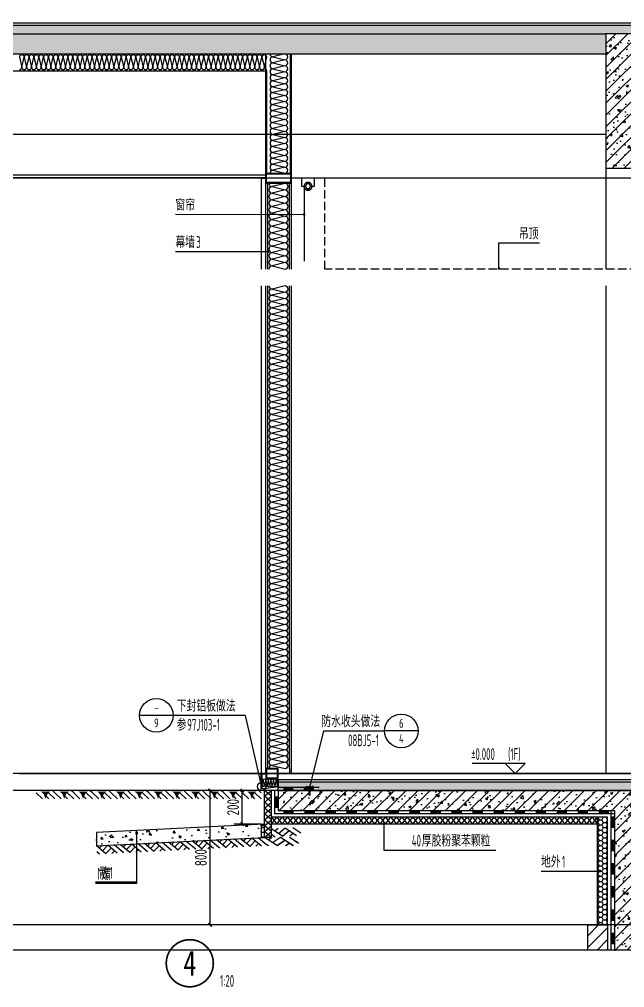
# Model space of a CAD drawing. Extents: x 198753 to 882193, y -399300 to 132460.
# Drawn here: x 383538 to 387138, y -1273 to 4485 of the extents above; entities that cross this region are included whole.
import ezdxf
from ezdxf.enums import TextEntityAlignment as Align

# ---------------------------------------------------------------- set-up
doc = ezdxf.new("R2010")
doc.units = 0
doc.header["$LTSCALE"] = 1000
doc.header["$MEASUREMENT"] = 0
for name, pattern in [('DASH', [0.35, 0.25, -0.1]), ('DOTE', [2.42, 2, -0.2, 0.02, -0.2]), ('HIDDEN', [9.525, 6.35, -3.175])]:
    doc.linetypes.add(name, pattern=pattern)
for name, color, linetype in [('00-图签', 7, 'Continuous'), ('01-标注_尺寸', 124, 'Continuous'), ('01-标注_标高', 200, 'Continuous'), ('01-标注_符号', 200, 'Continuous'), ('02-TEXT_标注', 130, 'Continuous'), ('05-填充_天正', 26, 'Continuous'), ('A-D-玻璃剖线', 130, 'Continuous'), ('A-D-金属剖线', 200, 'Continuous'), ('A-O_散水', 134, 'Continuous'), ('A-STR-面层', 191, 'Continuous'), ('A-SUR_保温', 222, 'Continuous'), ('A-SUR_看线', 231, 'Continuous'), ('A-SUR_面层', 191, 'Continuous'), ('A-TECH_结构', 21, 'Continuous'), ('A-金属背板', 30, 'Continuous'), ('A_AXIS-轴线', 36, 'DOTE'), ('A_STR-砌块墙', 121, 'Continuous'), ('A_STR-砼墙', 51, 'Continuous'), ('A_STR-砼柱', 51, 'Continuous'), ('I-E-家具_活动', 201, 'DASH'), ('构造物', 145, 'Continuous'), ('钢龙骨', 173, 'Continuous')]:
    doc.layers.add(name, color=color, linetype=linetype)
doc.layers.add('04-不打印_辅助线', color=165, linetype='Continuous', plot=False)
doc.styles.add('_TCH_DIM', font='ROS1', dxfattribs={"width": 0.8, "bigfont": 'JD'})
doc.styles.add('_TCH_DIM_T3', font='ROS1', dxfattribs={"width": 0.8, "bigfont": 'JD'})
doc.styles.add('_TCH_LABEL', font='STXIHEI.TTF', dxfattribs={"width": 0.75})
doc.dimstyles.new('_TCH_ARCH&&20', dxfattribs={"dimtxt": 70, "dimasz": 20, "dimexe": 50, "dimexo": 60, "dimgap": 20, "dimtad": 1, "dimdec": 0, "dimzin": 0, "dimdsep": 46, "dimtxsty": '_TCH_DIM_T3', "dimblk": 'ARCHTICK', "dimcen": 0.09, "dimclrt": 4, "dimazin": 2, "dimtfac": 1, "dimtdec": 0, "dimtix": 1, "dimtmove": 2, "dimatfit": 3, "dimfxl": 0, "dimtolj": 1, "dimtzin": 0, "dimarcsym": 0})
pattern_1 = [(45, (0, 0), (-35.355339, 35.355339), []), (50, (0, 0), (143.452037, -12.550427), [15, -165]), (355, (0, 0), (-27.750267, 150.438427), [12, -132]), (100.4514, (11.95, -1.05), (115.701876, 137.88791), [12.74804, -140.22842]), (46.1842, (0, 40), (213.44821, -33.1038), [22.5, -247.5]), (96.6356, (17.79, 37.24), (186.93254, 194.82357), [19.12206, -210.3426]), (351.1842, (0, 40), (186.93239, 194.82372), [18, -198]), (21, (20, 30), (119.38141, -80.523778), [15, -165]), (326, (20, 30), (48.663066, 145.03001), [12, -132]), (71.4514, (29.95, 23.29), (168.044526, 64.5061), [12.74804, -140.22842]), (37.5, (0, 0), (2.431971, 66.578771), [0, -130.4, 0, -134, 0, -132.5]), (7.5, (0, 0), (52.613907, 78.882342), [0, -76.4, 0, -127.4, 0, -50.5]), (327.5, (-44.6, 0), (106.764487, -4.510974), [0, -50, 0, -156, 0, -207]), (317.5, (-64.6, 0), (116.637234, 20.020996), [0, -65, 0, -103.6, 0, -147])]
pattern_2 = [(50, (0, 0), (143.452037, -12.550427), [15, -165]), (355, (0, 0), (-27.750267, 150.438427), [12, -132]), (100.4514, (11.95, -1.05), (115.701876, 137.88791), [12.74804, -140.22842]), (46.1842, (0, 40), (213.44821, -33.1038), [22.5, -247.5]), (96.6356, (17.79, 37.24), (186.93254, 194.82357), [19.12206, -210.3426]), (351.1842, (0, 40), (186.93239, 194.82372), [18, -198]), (21, (20, 30), (119.38141, -80.523778), [15, -165]), (326, (20, 30), (48.663066, 145.03001), [12, -132]), (71.4514, (29.95, 23.29), (168.044526, 64.5061), [12.74804, -140.22842]), (37.5, (0, 0), (2.431971, 66.578771), [0, -130.4, 0, -134, 0, -132.5]), (7.5, (0, 0), (52.613907, 78.882342), [0, -76.4, 0, -127.4, 0, -50.5]), (327.5, (-44.6, 0), (106.764487, -4.510974), [0, -50, 0, -156, 0, -207]), (317.5, (-64.6, 0), (116.637234, 20.020996), [0, -65, 0, -103.6, 0, -147])]

# ---------------------------------------------------------------- blocks, each defined once
blk = doc.blocks.new('_ArchTick')
at = {"color": 0, "linetype": 'ByBlock', "const_width": 0.4}
blk.add_lwpolyline([(-0.5, -0.5), (0.5, 0.5)], dxfattribs=at)
blk = doc.blocks.new('*D2089')
at = {"layer": '01-标注_尺寸', "color": 0, "lineweight": -2, "transparency": 16777216}
for p, q in [((61.7, 379.1), (142.4, 379.1)), ((92.4, 179.1), (92.4, 379.1)), ((61.7, 179.1), (142.4, 179.1))]:
    blk.add_line(p, q, dxfattribs=at)
at = {"layer": 'Defpoints', "color": 0, "transparency": 16777216}
for p in [(1.7, 379.1), (92.4, 379.1), (1.7, 179.1)]:
    blk.add_point(p, dxfattribs=at)
at = {"layer": '01-标注_尺寸', "color": 0, "lineweight": -2, "transparency": 16777216, "xscale": 20, "yscale": 20, "zscale": 20}
for p, rotation in [((92.4, 379.1), 90), ((92.4, 179.1), 270)]:
    blk.add_blockref('_ArchTick', p, dxfattribs=dict(at, rotation=rotation))
at = {"layer": '01-标注_尺寸', "color": 4, "transparency": 16777216, "insert": (37.4, 279.1), "char_height": 70, "attachment_point": 5, "rotation": 90, "style": '_TCH_DIM_T3'}
blk.add_mtext('\\A1;200', dxfattribs=at)
blk = doc.blocks.new('$LinePat$素土夯实')
at = {"color": 0}
for p, q in [((0, -210), (210, 0)), ((120, -300), (420, 0)), ((420, 0), (608, -188)), ((495, -300), (795, 0)), ((615, 0), (705, -90)), ((210, -210), (300, -300)), ((315, -105), (502, -293)), ((705, -300), (795, -210))]:
    blk.add_line(p, q, dxfattribs=at)
blk = doc.blocks.new('A$C643B6CAF')
at = {"layer": '钢龙骨', "const_width": 10}
blk.add_lwpolyline([(0, -1.6), (-28, -1.6)], dxfattribs=at)
at = {"layer": '钢龙骨'}
for points in [[(0, 28.4), (0, -31.6), (150, -31.6), (150, 28.4)], [(4, 24.4), (4, -27.6), (146, -27.6), (146, 24.4)]]:
    blk.add_lwpolyline(points, close=True, dxfattribs=at)
blk = doc.blocks.new('fdsaewqqwe')
at = {"layer": '钢龙骨'}
for points in [[(0, 29.2), (0, -30.8), (150, -30.8), (150, 29.2)], [(4, 25.2), (4, -26.8), (146, -26.8), (146, 25.2)]]:
    blk.add_lwpolyline(points, close=True, dxfattribs=at)
blk = doc.blocks.new('*U55')
at = {"layer": '01-标注_符号'}
for points in [[(-852.7, -503.4), (0, -503.4)], [(-119.7, -1160.3), (257.4, -1160.3), (257.4, -944.3)]]:
    blk.add_lwpolyline(points, dxfattribs=at)
at = {"layer": '01-标注_符号', "const_width": 8}
for points in [[(-4, -503.4, 1), (4, -503.4, 1)], [(257.4, -948.3, 1), (257.4, -940.3, 1)]]:
    blk.add_lwpolyline(points, format="xyb", close=True, dxfattribs=at)
at = {"layer": 'A-D-玻璃剖线'}
blk.add_lwpolyline([(0, 1800), (0, -960), (28, -960), (28, 1800)], dxfattribs=at)
at = {"layer": 'A-D-金属剖线'}
for points in [[(178, -960), (178, -940), (2628.1, -940), (2628.1, -960)], [(178, -957), (178, -940), (2625.1, -940), (2625.1, -957)]]:
    blk.add_lwpolyline(points, close=True, dxfattribs=at)
at = {"layer": 'A-金属背板'}
blk.add_lwpolyline([(38, -60), (48, -60), (48, -900), (38, -900)], close=True, dxfattribs=at)
at = {"layer": '钢龙骨'}
blk.add_lwpolyline([(178, 1800), (178, -960)], dxfattribs=at)
for name, p in [('A$C643B6CAF', (28, 871.8)), ('A$C643B6CAF', (28, -28.4)), ('fdsaewqqwe', (28, -929.2))]:
    blk.add_blockref(name, p, dxfattribs=at)
at = {"layer": '02-TEXT_标注', "style": '_TCH_DIM'}
for s, height, width, p in [('幕墙', 69.46, 0.8, (-852.7, -482.4)), ('2', 70, 0.64, (-728.5, -482.4)), ('外棚', 69.46, 0.8, (-119.7, -1139.3)), ('1', 70, 0.64, (4.4, -1139.3))]:
    blk.add_text(s, height=height, dxfattribs=dict(at, width=width)).set_placement(p)
blk = doc.blocks.new('$LinePat$岩棉板')
at = {"color": 0}
for p, q in [((0, -17), (12, -67)), ((12, -67), (24, -17))]:
    blk.add_line(p, q, dxfattribs=at)
for centre, start, end in [((12, -17), 0, 180), ((0, -67), 270, 0), ((24, -67), 180, 270)]:
    blk.add_arc(centre, 12, start, end, dxfattribs=at)
at = {"layer": 'Defpoints'}
blk.add_point((0, 0.1), dxfattribs=at)
at = {"layer": 'Defpoints', "color": 0}
blk.add_point((24, -84), dxfattribs=at)
blk = doc.blocks.new('*U161')
at = {"layer": 'A-金属背板'}
for points in [[(0, -510), (0, 0)], [(10, 0), (10, -510)], [(140, -510), (140, 0)], [(150, 0), (150, -510)]]:
    blk.add_lwpolyline(points, dxfattribs=at)
at = {"layer": 'A-SUR_保温', "xscale": 1.634615383253164, "yscale": 1.544892716204687, "zscale": 1.544892716204687, "rotation": 269.999999999977}
for p in [(140, 0), (140, -39.2), (140, -78.5), (140, -117.7), (140, -156.9), (140, -196.2), (140, -235.4), (140, -274.6), (140, -313.8), (140, -353.1), (140, -392.3), (140, -431.5), (140, -470.8)]:
    blk.add_blockref('$LinePat$岩棉板', p, dxfattribs=at)
blk = doc.blocks.new('*U163')
at = {"layer": 'A-金属背板'}
for points in [[(0, -2870), (0, 0)], [(10, 0), (10, -2870)], [(140, -2870), (140, 0)], [(150, 0), (150, -2870)]]:
    blk.add_lwpolyline(points, dxfattribs=at)
at = {"layer": 'A-SUR_保温', "xscale": 1.553030296588409, "yscale": 1.544892716204687, "zscale": 1.544892716204687, "rotation": 270.0000000000012}
for p in [(140, 0), (140, -37.3), (140, -74.5), (140, -111.8), (140, -149.1), (140, -186.4), (140, -223.6), (140, -260.9), (140, -298.2), (140, -335.5), (140, -372.7), (140, -410), (140, -447.3), (140, -484.5), (140, -521.8), (140, -559.1), (140, -596.4), (140, -633.6), (140, -670.9), (140, -708.2), (140, -745.5), (140, -782.7), (140, -820), (140, -857.3), (140, -894.5), (140, -931.8), (140, -969.1), (140, -1006.4), (140, -1043.6), (140, -1080.9), (140, -1118.2), (140, -1155.5), (140, -1192.7), (140, -1230), (140, -1267.3), (140, -1304.5), (140, -1341.8), (140, -1379.1), (140, -1416.4), (140, -1453.6), (140, -1490.9), (140, -1528.2), (140, -1565.5), (140, -1602.7), (140, -1640), (140, -1677.3), (140, -1714.5), (140, -1751.8), (140, -1789.1), (140, -1826.4), (140, -1863.6), (140, -1900.9), (140, -1938.2), (140, -1975.5), (140, -2012.7), (140, -2050), (140, -2087.3), (140, -2124.5), (140, -2161.8), (140, -2199.1), (140, -2236.4), (140, -2273.6), (140, -2310.9), (140, -2348.2), (140, -2385.5), (140, -2422.7), (140, -2460), (140, -2497.3), (140, -2534.5), (140, -2571.8), (140, -2609.1), (140, -2646.4), (140, -2683.6), (140, -2720.9), (140, -2758.2), (140, -2795.5), (140, -2832.7)]:
    blk.add_blockref('$LinePat$岩棉板', p, dxfattribs=at)
blk = doc.blocks.new('sdfd')
at = {"layer": 'A-SUR_保温'}
for points in [[(-5, 0), (-5, 710)], [(-144.9, 0), (-144.9, 610)]]:
    blk.add_lwpolyline(points, dxfattribs=at)
at = {"layer": 'A-SUR_保温', "xscale": 1.479166645610445, "yscale": 1.426054814958172, "zscale": 1.426054814958172, "rotation": 269.9999999999845}
for p in [(-13, 710), (-13, 674.5), (-13, 639), (-13, 603.5), (-13, 568), (-13, 532.5), (-13, 497), (-13, 461.5), (-13, 426), (-13, 390.5), (-13, 355), (-13, 319.5), (-13, 284), (-13, 248.5), (-13, 213), (-13, 177.5), (-13, 142), (-13, 106.5), (-13, 71), (-13, 35.5)]:
    blk.add_blockref('$LinePat$岩棉板', p, dxfattribs=at)
blk = doc.blocks.new('窗帘')
at = {"linetype": 'HIDDEN', "ltscale": 3}
blk.add_line((23.3, -47.5), (23.3, -491.9), dxfattribs=at)
blk.add_lwpolyline([(-23.3, -47.5), (-39.5, -47.5), (-39.5, 0), (39.5, 0), (39.5, -47.5), (23.3, -47.5)])
for radius in [23.3, 14.3]:
    blk.add_circle((0, -47.5), radius)
blk.add_arc((0, -47.5), 23.3, 180, 0)
blk = doc.blocks.new('A$C6F3756AC')
at = {"layer": '钢龙骨', "const_width": 10}
blk.add_lwpolyline([(28, 0), (0, 0)], dxfattribs=at)
at = {"layer": '钢龙骨'}
for points in [[(28, 30), (28, -30), (100, -30), (100, 30)], [(32, 26), (32, -26), (96, -26), (96, 26)]]:
    blk.add_lwpolyline(points, close=True, dxfattribs=at)
blk = doc.blocks.new('A$C1C2A6847')
for p, q in [((52, 23.1), (55, 28.3)), ((52, 19.1), (55, 14)), ((55, 28.3), (55, 14))]:
    blk.add_line(p, q)
for points in [[(0, 21.1), (2, 23.1), (52, 23.1), (52, 19.1), (2, 19.1), (0, 21.1)], [(56, 42.1), (51, 37.1), (51, 5.1), (56, 0.1)], [(56.7, 41.4), (52, 36.7), (52, 26.6)], [(52, 25.6), (52, 16.6)], [(52, 15.6), (52, 5.6), (56.7, 0.9)]]:
    blk.add_lwpolyline(points)
for centre, start, end in [((52, 26.1), 270, 90), ((52, 16.1), 270, 90), ((56.4, 41.8), 315, 135), ((56.4, 0.5), 225, 45)]:
    blk.add_arc(centre, 0.5, start, end)
blk = doc.blocks.new('$LinePat$自然土壤')
at = {"color": 0}
for p, q in [((0, -90), (71, -19)), ((0, -300), (211, -89)), ((210, -300), (286, -224)), ((420, -300), (630, -90))]:
    blk.add_line(p, q, dxfattribs=at)
for points in [[(0, 0), (630, 0), (168, -45), (462, -45)], [(168, -45), (462, -45), (252, -132), (378, -132)], [(252, -132), (378, -132), (315, -300)]]:
    blk.add_solid(points, dxfattribs=at)
blk = doc.blocks.new('$LinePat$保温板1')
at = {"color": 0}
for p, q in [((0, 0), (16, -20)), ((0, -20), (16, 0))]:
    blk.add_line(p, q, dxfattribs=at)
blk = doc.blocks.new('$LinePat$防水层2')
at = {"color": 0}
blk.add_line((0, 0), (600, 0), dxfattribs=at)
blk.add_solid([(150, 0), (450, 0), (150, -100), (450, -100)], dxfattribs=at)
blk = doc.blocks.new('*D1334')
at = {"layer": '01-标注_尺寸', "color": 0, "lineweight": -2, "transparency": 16777216}
for p, q in [((384976.7, -100), (384814.1, -100)), ((384864.1, -300), (384864.1, -100)), ((384976.7, -300), (384814.1, -300))]:
    blk.add_line(p, q, dxfattribs=at)
at = {"layer": 'Defpoints', "color": 0, "transparency": 16777216}
for p in [(384864.1, -100), (385036.7, -100), (385036.7, -300)]:
    blk.add_point(p, dxfattribs=at)
at = {"layer": '01-标注_尺寸', "color": 0, "lineweight": -2, "transparency": 16777216, "xscale": 20, "yscale": 20, "zscale": 20}
for p, rotation in [((384864.1, -100), 90), ((384864.1, -300), 270)]:
    blk.add_blockref('_ArchTick', p, dxfattribs=dict(at, rotation=rotation))
at = {"layer": '01-标注_尺寸', "color": 4, "transparency": 16777216, "insert": (384809.1, -200), "char_height": 70, "attachment_point": 5, "rotation": 90, "style": '_TCH_DIM_T3'}
blk.add_mtext('\\A1;200', dxfattribs=at)
blk = doc.blocks.new('$LinePat$聚苯板')
at = {"color": 0}
for p, q in [((14.8, -8.6), (0, 0)), ((29.7, 0), (14.8, -8.6)), ((14.8, -25.7), (0, -34.3)), ((0, -34.3), (0, -51.4)), ((0, -51.4), (14.8, -60)), ((14.8, -8.6), (14.8, -25.7)), ((29.7, -34.3), (14.8, -25.7)), ((14.8, -60), (29.7, -51.4))]:
    blk.add_line(p, q, dxfattribs=at)
blk = doc.blocks.new('*D1437')
at = {"layer": '01-标注_尺寸', "color": 0, "lineweight": -2, "transparency": 16777216}
for p, q in [((384758.2, -100), (384622.6, -100)), ((384672.6, -900), (384672.6, -100)), ((384758.2, -900), (384622.6, -900))]:
    blk.add_line(p, q, dxfattribs=at)
at = {"layer": 'Defpoints', "color": 0, "transparency": 16777216}
for p in [(384672.6, -100), (384818.2, -100), (384818.2, -900)]:
    blk.add_point(p, dxfattribs=at)
at = {"layer": '01-标注_尺寸', "color": 0, "lineweight": -2, "transparency": 16777216, "xscale": 20, "yscale": 20, "zscale": 20}
for p, rotation in [((384672.6, -100), 90), ((384672.6, -900), 270)]:
    blk.add_blockref('_ArchTick', p, dxfattribs=dict(at, rotation=rotation))
at = {"layer": '01-标注_尺寸', "color": 4, "transparency": 16777216, "insert": (384617.6, -500), "char_height": 70, "attachment_point": 5, "rotation": 90, "style": '_TCH_DIM_T3'}
blk.add_mtext('\\A1;800', dxfattribs=at)
blk = doc.blocks.new('A$C09B4124F')
at = {"layer": '05-填充_天正'}
h = blk.add_hatch(dxfattribs=at)
h.set_pattern_fill('HONEY', color=256, scale=10, style=0)
h.set_pattern_definition([(0, (2482.427, 1079.129), (23.8125, 13.74815), [15.875, -31.75]), (120, (2482.427, 1079.129), (-23.8125, 13.748155), [15.875, -31.75]), (60, (2482.427, 1079.129), (3e-06, 27.496305), [-31.75, 15.875])])
h.paths.add_polyline_path([(1.7, 168.1), (21.7, 168.1), (21.7, 98), (1.7, 99.1)])
h.paths.add_polyline_path([(19.7, 178.1), (1.7, 178.1), (1.7, 179.1)])
blk.add_hatch(color=256, dxfattribs=at).paths.add_polyline_path([(1.7, 179.1), (21.7, 178.1), (21.7, 168.1), (1.7, 169.1)])
h = blk.add_hatch(dxfattribs=at)
h.set_pattern_fill('混凝土', color=256, scale=20, style=0)
h.set_pattern_definition([(50, (-478994.78, 316224.1), (143.452037, -12.550427), [15, -165]), (355, (-478994.78, 316224.1), (-27.750267, 150.438427), [12, -132]), (100.4514, (-478982.82, 316223.05), (115.701876, 137.88791), [12.748038, -140.228422]), (46.1842, (-478994.78, 316264.1), (213.44821, -33.103803), [22.5, -247.5]), (96.6356, (-478977, 316261.34), (186.93254, 194.823574), [19.12206, -210.3426]), (351.1842, (-478994.78, 316264.1), (186.93239, 194.82372), [18, -198]), (21, (-478974.78, 316254.1), (119.38141, -80.523778), [15, -165]), (326, (-478974.78, 316254.1), (48.663066, 145.03001), [12, -132]), (71.4514, (-478964.83, 316247.39), (168.044526, 64.5061), [12.748038, -140.228422]), (37.5, (-478994.78, 316224.1), (2.431971, 66.5787708), [0, -130.4, 0, -134, 0, -132.5]), (7.5, (-478994.78, 316224.1), (52.6139075, 78.882342), [0, -76.4, 0, -127.4, 0, -50.5]), (327.5, (-479039.38, 316224.1), (106.764487, -4.5109743), [0, -50, 0, -156, 0, -207]), (317.5, (-479059.38, 316224.1), (116.637234, 20.020996), [0, -65, 0, -103.6, 0, -147])])
h.paths.add_polyline_path([(31.7, 177.6), (1001.7, 129.1), (1001.7, 49.1), (779.6, 60.2), (778.9, 60.9), (778.1, 60.3), (308.7, 83.8), (306.4, 85.9), (303.9, 84), (31.7, 97.6)])
at = {"layer": '01-标注_符号'}
for p, q in [((763.2, 122.2), (763.2, -174.2)), ((763.2, -174.2), (1006.8, -174.2))]:
    blk.add_line(p, q, dxfattribs=at)
at = {"layer": '01-标注_符号', "const_width": 8}
blk.add_lwpolyline([(763.2, 126.2, 1), (763.2, 118.2, 1)], format="xyb", close=True, dxfattribs=at)
at = {"layer": '05-填充_天正'}
blk.add_lwpolyline([(21.7, 178.1), (1.7, 179.1), (1.7, 169.1), (21.7, 168.1)], close=True, dxfattribs=at)
at = {"layer": 'A-O_散水'}
for points in [[(1.7, 99.1), (1.7, 179.1), (1001.7, 129.1), (1001.7, 49.1), (1.7, 99.1)], [(21.7, 178.1), (21.7, 98.1)]]:
    blk.add_lwpolyline(points, dxfattribs=at)
at = {"layer": 'A-SUR_看线', "yscale": 0.1666666666666667, "zscale": 0.1666666666666667}
for p, xscale, rotation in [((-200.5, 99.1), 0.2544623373650994, 1.648588018192009e-11), ((1.7, 99.1), 0.1799189972606147, 357.1375947739762), ((144.6, 92), 0.1799189972606147, 357.1375947739762), ((287.5, 84.8), 0.1799189972606147, 357.1375947739762), ((430.3, 77.7), 0.1799189972606147, 357.1375947739762), ((573.2, 70.6), 0.1799189972606147, 357.1375947739762), ((716, 63.4), 0.1799189972606147, 357.1375947739762), ((858.9, 56.3), 0.1799189972606147, 357.1375947739762)]:
    blk.add_blockref('$LinePat$素土夯实', p, dxfattribs=dict(at, xscale=xscale, rotation=rotation))
at = {"layer": '02-TEXT_标注', "style": '_TCH_DIM'}
for s, height, width, p in [('散', 69.5, 0.8, (916.3, -153.2)), ('1', 70, 0.64, (978.3, -153.2))]:
    blk.add_text(s, height=height, dxfattribs=dict(at, width=width)).set_placement(p)
at = {"layer": '01-标注_尺寸'}
dim = blk.add_aligned_dim(p1=(1.7, 179.1), p2=(1.7, 379.1), distance=-90.6, dimstyle='_TCH_ARCH&&20', dxfattribs=at)
dim.commit()
dim.dimension.update_dxf_attribs({"geometry": '*D2089', "text_midpoint": (37.4, 279.1)})

msp = doc.modelspace()

# ---------------------------------------------------------------- hatches: boundary and pattern name
at = {"layer": '05-填充_天正'}
h = msp.add_hatch(dxfattribs=at)
h.set_pattern_fill('混凝土', color=256, scale=20, style=0)
h.set_pattern_definition(pattern_2)
h.paths.add_polyline_path([(382676.7, 4400), (387376.7, 4400), (387376.7, 4450), (382676.7, 4450)])
h = msp.add_hatch(dxfattribs=at)
h.set_pattern_fill('钢筋混凝土', color=256, scale=20, style=0)
h.set_pattern_definition(pattern_1)
h.paths.add_polyline_path([(387026.7, 4280), (387026.7, 4400), (382976.7, 4400), (382976.7, 4280)])
h = msp.add_hatch(dxfattribs=at)
h.set_pattern_fill('钢筋混凝土', color=256, scale=20, style=0)
h.set_pattern_definition(pattern_1)
h.paths.add_polyline_path([(387026.7, 3600), (387426.7, 3600), (387426.7, 4400), (387026.7, 4400)])
h = msp.add_hatch(dxfattribs=at)
h.set_pattern_fill('混凝土', color=256, scale=20, style=0)
h.set_pattern_definition(pattern_2)
h.paths.add_polyline_path([(385076.7, -50), (385076.7, -100), (388756.7, -100), (388756.7, -50)])
h = msp.add_hatch(dxfattribs=at)
h.set_pattern_fill('钢筋混凝土', color=256, scale=20, style=0)
h.set_pattern_definition(pattern_1)
h.paths.add_polyline_path([(385076.7, -220), (387076.7, -220), (387376.7, -180), (387376.7, -100), (385076.7, -100)])
h = msp.add_hatch(dxfattribs=at)
h.set_pattern_fill('钢筋混凝土', color=256, scale=20, style=0)
h.set_pattern_definition(pattern_1)
h.paths.add_polyline_path([(387376.7, -180), (387076.7, -220), (387076.7, -1050), (387676.7, -1050), (387676.7, -220)])
h = msp.add_hatch(dxfattribs=at)
h.set_pattern_fill('普通砖', color=256, scale=20, style=0)
h.set_pattern_definition([(45, (0, 35.9), (-35.355353, 35.355353), [])])
h.paths.add_polyline_path([(387036.7, -900), (386916.7, -900), (386916.7, -1050), (387036.7, -1050)])

# ---------------------------------------------------------------- linework, layer by layer
at = {"layer": '01-标注_标高'}
for p, q in [((386546.3, 60), (386230.4, 60)), ((386486.3, 0), (386426.3, 60)), ((386486.3, 0), (386546.3, 60)), ((386646.3, 0), (386426.3, 0))]:
    msp.add_line(p, q, dxfattribs=at)
at = {"layer": '01-标注_符号'}
for p, q in [((386390.3, 3004), (386390.3, 3155.3)), ((386390.3, 3155.3), (386630.7, 3155.3)), ((384453, 346.2), (384253, 346.2)), ((384882.5, 346.2), (384453, 346.2)), ((384974.1, -52.5), (384882.5, 346.2)), ((385265.5, -83.7), (385349.7, 253.7)), ((385349.7, 253.7), (385709.9, 253.7)), ((385909.9, 253.7), (385709.9, 253.7)), ((385705.2, -299.5), (385705.2, -455.2)), ((384235.2, -350), (384235.2, -646.5)), ((385705.2, -455.2), (386371.5, -455.2)), ((384235.2, -646.5), (383991.6, -646.5))]:
    msp.add_line(p, q, dxfattribs=at)
for points in [[(384466, 3326.4), (385231.5, 3325.4)], [(384466, 3105.1), (385018.7, 3105.1)], [(386640.6, -580.1), (386990.6, -580.1)]]:
    msp.add_lwpolyline(points, dxfattribs=at)
for points, const_width in [([(385227.5, 3325.4, 1), (385235.5, 3325.4, 1)], 8), ([(385014.7, 3105.1, 1), (385022.7, 3105.1, 1)], 8), ([(386390.3, 3000, 1), (386390.3, 3008, 1)], 8), ([(384235.2, -346, 1), (384235.2, -354, 1)], 8), ([(385705.2, -295.5, 1), (385705.2, -303.5, 1)], 8), ([(386986.6, -580.1, 1), (386994.6, -580.1, 1)], 8), ([(384691.8, -1128, 1), (384411.8, -1128, 1)], 10)]:
    msp.add_lwpolyline(points, format="xyb", close=True, dxfattribs=dict(at, const_width=const_width))
for centre, radius in [((384353, 346.2), 100), ((385809.9, 253.7), 100), ((384979.7, -76.5), 24.7), ((385264.2, -89), 5.4)]:
    msp.add_circle(centre, radius, dxfattribs=at)
at = {"layer": '04-不打印_辅助线', "color": 251}
for p, q in [((408384.2, 3540), (338573.5, 3540)), ((419311, 0), (338573.5, 0)), ((419311, -100), (338573.5, -100)), ((419311, -900), (338573.5, -900)), ((419311, -1050), (338573.5, -1050))]:
    msp.add_line(p, q, dxfattribs=at)
at = {"layer": 'A-D-玻璃剖线'}
for points in [[(385004.7, 3000), (385004.7, 3540), (384976.7, 3540), (384976.7, 3000)], [(384976.7, 2900), (384976.7, 0), (385004.7, 0), (385004.7, 2900)]]:
    msp.add_lwpolyline(points, dxfattribs=at)
at = {"layer": 'A-D-金属剖线'}
msp.add_lwpolyline([(385076.7, -35), (385076.7, -78.7), (384976.7, -93.7), (384976.7, 0), (385004.7, 0), (385004.7, -3), (384979.7, -3), (384979.7, -90.3), (385073.7, -76.1), (385073.7, -35), (385076.7, -35)], dxfattribs=at)
at = {"layer": 'A-STR-面层'}
for points in [[(382676.7, 4465), (388756.7, 4465)], [(385076.7, -35), (388756.7, -35)]]:
    msp.add_lwpolyline(points, dxfattribs=at)
at = {"layer": 'A-STR-面层', "linetype": 'DASH', "ltscale": 0.2}
msp.add_lwpolyline([(388757.9, 3000), (385354.7, 3000), (385354.7, 3540), (385154.7, 3540)], dxfattribs=at)
at = {"layer": 'A-STR-面层', "linetype": 'DASH', "ltscale": 0.5}
msp.add_lwpolyline([(385076.7, 0), (388756.7, 0)], dxfattribs=at)
at = {"layer": 'A-SUR_保温'}
for p, q in [((385076.7, -100), (384956.7, -100)), ((386976.7, -900), (386976.7, -260)), ((386976.7, -300), (385036.7, -300))]:
    msp.add_line(p, q, dxfattribs=at)
for points in [[(382676.6, 4465), (382576.7, 4465), (382576.7, 3700), (383076.6, 3700), (383076.6, 4180), (385009.7, 4180)], [(385036.7, -380), (384996.7, -380), (384996.7, -100)], [(385036.7, -380), (385036.7, -100)], [(387036.7, -900), (387036.7, -260), (385036.7, -260)], [(387056.7, -900), (387056.7, -240), (385056.7, -240)], [(387056.7, -900), (387056.7, -240), (385056.7, -240)], [(387056.7, -900), (387056.7, -240)], [(387056.7, -900), (387056.7, -240)]]:
    msp.add_lwpolyline(points, dxfattribs=at)
at = {"layer": 'A-SUR_面层'}
for p, q in [((382676.7, 4450), (387376.7, 4450)), ((382976.7, 4400), (387026.7, 4400)), ((385076.7, -100), (385076.7, -35)), ((385076.7, -50), (388756.7, -50)), ((385076.7, -100), (388756.7, -100))]:
    msp.add_line(p, q, dxfattribs=at)
at = {"layer": 'A-TECH_结构'}
msp.add_line((387026.7, 3800), (383076.6, 3800), dxfattribs=at)
for points in [[(387026.7, 4280), (387026.7, 3000)], [(387026.7, 2900), (387026.7, 0)]]:
    msp.add_lwpolyline(points, dxfattribs=at)
at = {"layer": 'A-金属背板'}
for p, q in [((385144.7, 30), (385144.7, 0)), ((385154.7, 30), (385154.7, 0))]:
    msp.add_line(p, q, dxfattribs=at)
at = {"layer": 'A_AXIS-轴线', "ltscale": 0.4}
for p, q in [((383539.3, 0), (388577.9, 0)), ((383731.3, 0), (389184.5, 0))]:
    msp.add_line(p, q, dxfattribs=at)
at = {"layer": 'A_STR-砌块墙'}
for p, q in [((386916.7, -900), (387036.7, -900)), ((386916.7, -900), (386916.7, -1050)), ((387036.7, -900), (387036.7, -1050))]:
    msp.add_line(p, q, dxfattribs=at)
at = {"layer": 'A_STR-砼墙'}
for p, q in [((382976.7, 4400), (387026.7, 4400)), ((382976.7, 4280), (387026.7, 4280)), ((385076.7, -100), (387376.7, -100)), ((385076.7, -100), (385076.7, -220)), ((385076.7, -220), (387076.7, -220)), ((387076.7, -220), (387076.7, -1050))]:
    msp.add_line(p, q, dxfattribs=at)
at = {"layer": 'A_STR-砼柱'}
for p, q in [((387426.7, 4400), (387026.7, 4400)), ((387026.7, 4400), (387026.7, 3600)), ((387026.7, 3600), (387426.7, 3600))]:
    msp.add_line(p, q, dxfattribs=at)
at = {"layer": '钢龙骨'}
msp.add_line((385004.7, 3570), (385004.7, 4280), dxfattribs=at)
for points in [[(385154.7, 4280), (385154.7, 3000)], [(385154.7, 2900), (385154.7, 0)]]:
    msp.add_lwpolyline(points, dxfattribs=at)

# ---------------------------------------------------------------- block references
for name, p in [('sdfd', (385154.7, 3570)), ('*U161', (385004.7, 3510)), ('*U163', (385004.7, 2900)), ('A$C6F3756AC', (384976.7, 0))]:
    msp.add_blockref(name, p)
at = {"xscale": -1}
msp.add_blockref('A$C09B4124F', (384998.4, -479.1), dxfattribs=at)
at = {"layer": '00-图签'}
msp.add_blockref('*U55', (382376.7, 4500), dxfattribs=at)
at = {"layer": 'A-SUR_保温'}
for name, p, xscale, yscale, zscale, rotation in [('$LinePat$岩棉板', (383538.2, 4280), 1.202227769207841, 1.188379012465143, 1.188379012465143, 1.730553515824942e-11), ('$LinePat$岩棉板', (383567.1, 4280), 1.202227769207841, 1.188379012465143, 1.188379012465143, 1.730553515824942e-11), ('$LinePat$岩棉板', (383595.9, 4280), 1.202227769207841, 1.188379012465143, 1.188379012465143, 1.730553515824942e-11), ('$LinePat$岩棉板', (383624.8, 4280), 1.202227769207841, 1.188379012465143, 1.188379012465143, 1.730553515824942e-11), ('$LinePat$岩棉板', (383653.6, 4280), 1.202227769207841, 1.188379012465143, 1.188379012465143, 1.730553515824942e-11), ('$LinePat$岩棉板', (383682.5, 4280), 1.202227769207841, 1.188379012465143, 1.188379012465143, 1.730553515824942e-11), ('$LinePat$岩棉板', (383711.3, 4280), 1.202227769207841, 1.188379012465143, 1.188379012465143, 1.730553515824942e-11), ('$LinePat$岩棉板', (383740.2, 4280), 1.202227769207841, 1.188379012465143, 1.188379012465143, 1.730553515824942e-11), ('$LinePat$岩棉板', (383769, 4280), 1.202227769207841, 1.188379012465143, 1.188379012465143, 1.730553515824942e-11), ('$LinePat$岩棉板', (383797.9, 4280), 1.202227769207841, 1.188379012465143, 1.188379012465143, 1.730553515824942e-11), ('$LinePat$岩棉板', (383826.8, 4280), 1.202227769207841, 1.188379012465143, 1.188379012465143, 1.730553515824942e-11), ('$LinePat$岩棉板', (383855.6, 4280), 1.202227769207841, 1.188379012465143, 1.188379012465143, 1.730553515824942e-11), ('$LinePat$岩棉板', (383884.5, 4280), 1.202227769207841, 1.188379012465143, 1.188379012465143, 1.730553515824942e-11), ('$LinePat$岩棉板', (383913.3, 4280), 1.202227769207841, 1.188379012465143, 1.188379012465143, 1.730553515824942e-11), ('$LinePat$岩棉板', (383942.2, 4280), 1.202227769207841, 1.188379012465143, 1.188379012465143, 1.730553515824942e-11), ('$LinePat$岩棉板', (383971, 4280), 1.202227769207841, 1.188379012465143, 1.188379012465143, 1.730553515824942e-11), ('$LinePat$岩棉板', (383999.9, 4280), 1.202227769207841, 1.188379012465143, 1.188379012465143, 1.730553515824942e-11), ('$LinePat$岩棉板', (384028.7, 4280), 1.202227769207841, 1.188379012465143, 1.188379012465143, 1.730553515824942e-11), ('$LinePat$岩棉板', (384057.6, 4280), 1.202227769207841, 1.188379012465143, 1.188379012465143, 1.730553515824942e-11), ('$LinePat$岩棉板', (384086.4, 4280), 1.202227769207841, 1.188379012465143, 1.188379012465143, 1.730553515824942e-11), ('$LinePat$岩棉板', (384115.3, 4280), 1.202227769207841, 1.188379012465143, 1.188379012465143, 1.730553515824942e-11), ('$LinePat$岩棉板', (384144.1, 4280), 1.202227769207841, 1.188379012465143, 1.188379012465143, 1.730553515824942e-11), ('$LinePat$岩棉板', (384173, 4280), 1.202227769207841, 1.188379012465143, 1.188379012465143, 1.730553515824942e-11), ('$LinePat$岩棉板', (384201.8, 4280), 1.202227769207841, 1.188379012465143, 1.188379012465143, 1.730553515824942e-11), ('$LinePat$岩棉板', (384230.7, 4280), 1.202227769207841, 1.188379012465143, 1.188379012465143, 1.730553515824942e-11), ('$LinePat$岩棉板', (384259.6, 4280), 1.202227769207841, 1.188379012465143, 1.188379012465143, 1.730553515824942e-11), ('$LinePat$岩棉板', (384288.4, 4280), 1.202227769207841, 1.188379012465143, 1.188379012465143, 1.730553515824942e-11), ('$LinePat$岩棉板', (384317.3, 4280), 1.202227769207841, 1.188379012465143, 1.188379012465143, 1.730553515824942e-11), ('$LinePat$岩棉板', (384346.1, 4280), 1.202227769207841, 1.188379012465143, 1.188379012465143, 1.730553515824942e-11), ('$LinePat$岩棉板', (384375, 4280), 1.202227769207841, 1.188379012465143, 1.188379012465143, 1.730553515824942e-11), ('$LinePat$岩棉板', (384403.8, 4280), 1.202227769207841, 1.188379012465143, 1.188379012465143, 1.730553515824942e-11), ('$LinePat$岩棉板', (384432.7, 4280), 1.202227769207841, 1.188379012465143, 1.188379012465143, 1.730553515824942e-11), ('$LinePat$岩棉板', (384461.5, 4280), 1.202227769207841, 1.188379012465143, 1.188379012465143, 1.730553515824942e-11), ('$LinePat$岩棉板', (384490.4, 4280), 1.202227769207841, 1.188379012465143, 1.188379012465143, 1.730553515824942e-11), ('$LinePat$岩棉板', (384519.2, 4280), 1.202227769207841, 1.188379012465143, 1.188379012465143, 1.730553515824942e-11), ('$LinePat$岩棉板', (384548.1, 4280), 1.202227769207841, 1.188379012465143, 1.188379012465143, 1.730553515824942e-11), ('$LinePat$岩棉板', (384576.9, 4280), 1.202227769207841, 1.188379012465143, 1.188379012465143, 1.730553515824942e-11), ('$LinePat$岩棉板', (384605.8, 4280), 1.202227769207841, 1.188379012465143, 1.188379012465143, 1.730553515824942e-11), ('$LinePat$岩棉板', (384634.6, 4280), 1.202227769207841, 1.188379012465143, 1.188379012465143, 1.730553515824942e-11), ('$LinePat$岩棉板', (384663.5, 4280), 1.202227769207841, 1.188379012465143, 1.188379012465143, 1.730553515824942e-11), ('$LinePat$岩棉板', (384692.4, 4280), 1.202227769207841, 1.188379012465143, 1.188379012465143, 1.730553515824942e-11), ('$LinePat$岩棉板', (384721.2, 4280), 1.202227769207841, 1.188379012465143, 1.188379012465143, 1.730553515824942e-11), ('$LinePat$岩棉板', (384750.1, 4280), 1.202227769207841, 1.188379012465143, 1.188379012465143, 1.730553515824942e-11), ('$LinePat$岩棉板', (384778.9, 4280), 1.202227769207841, 1.188379012465143, 1.188379012465143, 1.730553515824942e-11), ('$LinePat$岩棉板', (384807.8, 4280), 1.202227769207841, 1.188379012465143, 1.188379012465143, 1.730553515824942e-11), ('$LinePat$岩棉板', (384836.6, 4280), 1.202227769207841, 1.188379012465143, 1.188379012465143, 1.730553515824942e-11), ('$LinePat$岩棉板', (384865.5, 4280), 1.202227769207841, 1.188379012465143, 1.188379012465143, 1.730553515824942e-11), ('$LinePat$岩棉板', (384894.3, 4280), 1.202227769207841, 1.188379012465143, 1.188379012465143, 1.730553515824942e-11), ('$LinePat$岩棉板', (384923.2, 4280), 1.202227769207841, 1.188379012465143, 1.188379012465143, 1.730553515824942e-11), ('$LinePat$岩棉板', (384952, 4280), 1.202227769207841, 1.188379012465143, 1.188379012465143, 1.730553515824942e-11), ('$LinePat$岩棉板', (384980.9, 4280), 1.202227769207841, 1.188379012465143, 1.188379012465143, 1.730553515824942e-11), ('$LinePat$岩棉板', (384995.3, -80), 0.6516090262127678, 0.5941895062325717, 0.5941895062325717, 179.9999999999694), ('$LinePat$岩棉板', (385010.9, -80), 0.6516090262127678, 0.5941895062325717, 0.5941895062325717, 179.9999999999694), ('$LinePat$岩棉板', (385026.6, -80), 0.6516090262127678, 0.5941895062325717, 0.5941895062325717, 179.9999999999694), ('$LinePat$岩棉板', (385042.2, -80), 0.6516090262127678, 0.5941895062325717, 0.5941895062325717, 179.9999999999694), ('$LinePat$岩棉板', (385057.8, -80), 0.6516090262127678, 0.5941895062325717, 0.5941895062325717, 179.9999999999694), ('$LinePat$岩棉板', (385073.5, -80), 0.6516090262127678, 0.5941895062325717, 0.5941895062325717, 179.9999999999694), ('$LinePat$防水层2', (385056.7, -240), 0.233333333329418, 0.2, 0.2, 90.00000000007145), ('$LinePat$防水层2', (385076.7, -80), 0.2039445262516286, 0.2, 0.2, 1.499001837927493e-09), ('$LinePat$防水层2', (385199, -80), 0.2039445262516286, 0.2, 0.2, 1.499001837927493e-09), ('$LinePat$防水层2', (385201.7, -240), 0.2083333333324481, 0.2, 0.2, 180.0000000000775), ('$LinePat$防水层2', (385326.7, -240), 0.2083333333324481, 0.2, 0.2, 180.0000000000775), ('$LinePat$防水层2', (385451.7, -240), 0.2083333333324481, 0.2, 0.2, 180.0000000000775), ('$LinePat$防水层2', (385576.7, -240), 0.2083333333324481, 0.2, 0.2, 180.0000000000775), ('$LinePat$防水层2', (385701.7, -240), 0.2083333333324481, 0.2, 0.2, 180.0000000000775), ('$LinePat$防水层2', (385826.7, -240), 0.2083333333324481, 0.2, 0.2, 180.0000000000775), ('$LinePat$防水层2', (385951.7, -240), 0.2083333333324481, 0.2, 0.2, 180.0000000000775), ('$LinePat$防水层2', (386076.7, -240), 0.2083333333324481, 0.2, 0.2, 180.0000000000775), ('$LinePat$防水层2', (386201.7, -240), 0.2083333333324481, 0.2, 0.2, 180.0000000000775), ('$LinePat$防水层2', (386326.7, -240), 0.2083333333324481, 0.2, 0.2, 180.0000000000775), ('$LinePat$防水层2', (386451.7, -240), 0.2083333333324481, 0.2, 0.2, 180.0000000000775), ('$LinePat$防水层2', (386576.7, -240), 0.2083333333324481, 0.2, 0.2, 180.0000000000775), ('$LinePat$防水层2', (386701.7, -240), 0.2083333333324481, 0.2, 0.2, 180.0000000000775), ('$LinePat$防水层2', (386826.7, -240), 0.2083333333324481, 0.2, 0.2, 180.0000000000775), ('$LinePat$防水层2', (386951.7, -240), 0.2083333333324481, 0.2, 0.2, 180.0000000000775), ('$LinePat$防水层2', (387076.7, -240), 0.2083333333324481, 0.2, 0.2, 180.0000000000775), ('$LinePat$防水层2', (387056.7, -358.3), 0.2305555555553583, 0.2, 0.2, 90.00000000006831), ('$LinePat$防水层2', (387056.7, -496.7), 0.2305555555553583, 0.2, 0.2, 90.00000000006831), ('$LinePat$防水层2', (387056.7, -635), 0.2305555555553583, 0.2, 0.2, 90.00000000006831), ('$LinePat$防水层2', (387056.7, -773.3), 0.2305555555553583, 0.2, 0.2, 90.00000000006831), ('$LinePat$防水层2', (387056.7, -911.7), 0.2305555555553583, 0.2, 0.2, 90.00000000006831), ('$LinePat$防水层2', (387056.7, -1050), 0.2305555555553583, 0.2, 0.2, 90.00000000006831)]:
    msp.add_blockref(name, p, dxfattribs=dict(at, xscale=xscale, yscale=yscale, zscale=zscale, rotation=rotation))
at = {"layer": 'A-SUR_保温', "color": 26, "yscale": 2, "zscale": 2}
for p, xscale, rotation in [((384996.7, -135), 2.187499999981785, 90.00000000003574), ((384996.7, -170), 2.187499999981785, 90.00000000003574), ((384996.7, -205), 2.187499999981785, 90.00000000003574), ((384996.7, -240), 2.187499999981785, 90.00000000003574), ((384996.7, -275), 2.187499999981785, 90.00000000003574), ((384996.7, -310), 2.187499999981785, 90.00000000003574), ((385036.7, -260), 2.020833333326239, 2.94916244266046e-11), ((385069, -260), 2.020833333326239, 2.94916244266046e-11), ((385101.3, -260), 2.020833333326239, 2.94916244266046e-11), ((385133.7, -260), 2.020833333326239, 2.94916244266046e-11), ((385166, -260), 2.020833333326239, 2.94916244266046e-11), ((385198.3, -260), 2.020833333326239, 2.94916244266046e-11), ((385230.7, -260), 2.020833333326239, 2.94916244266046e-11), ((385263, -260), 2.020833333326239, 2.94916244266046e-11), ((385295.3, -260), 2.020833333326239, 2.94916244266046e-11), ((385327.7, -260), 2.020833333326239, 2.94916244266046e-11), ((385360, -260), 2.020833333326239, 2.94916244266046e-11), ((385392.3, -260), 2.020833333326239, 2.94916244266046e-11), ((385424.7, -260), 2.020833333326239, 2.94916244266046e-11), ((385457, -260), 2.020833333326239, 2.94916244266046e-11), ((385489.3, -260), 2.020833333326239, 2.94916244266046e-11), ((385521.7, -260), 2.020833333326239, 2.94916244266046e-11), ((385554, -260), 2.020833333326239, 2.94916244266046e-11), ((385586.3, -260), 2.020833333326239, 2.94916244266046e-11), ((385618.7, -260), 2.020833333326239, 2.94916244266046e-11), ((385651, -260), 2.020833333326239, 2.94916244266046e-11), ((385683.3, -260), 2.020833333326239, 2.94916244266046e-11), ((385715.7, -260), 2.020833333326239, 2.94916244266046e-11), ((385748, -260), 2.020833333326239, 2.94916244266046e-11), ((385780.3, -260), 2.020833333326239, 2.94916244266046e-11), ((385812.7, -260), 2.020833333326239, 2.94916244266046e-11), ((385845, -260), 2.020833333326239, 2.94916244266046e-11), ((385877.3, -260), 2.020833333326239, 2.94916244266046e-11), ((385909.7, -260), 2.020833333326239, 2.94916244266046e-11), ((385942, -260), 2.020833333326239, 2.94916244266046e-11), ((385974.3, -260), 2.020833333326239, 2.94916244266046e-11), ((386006.7, -260), 2.020833333326239, 2.94916244266046e-11), ((386039, -260), 2.020833333326239, 2.94916244266046e-11), ((386071.3, -260), 2.020833333326239, 2.94916244266046e-11), ((386103.7, -260), 2.020833333326239, 2.94916244266046e-11), ((386136, -260), 2.020833333326239, 2.94916244266046e-11), ((386168.3, -260), 2.020833333326239, 2.94916244266046e-11), ((386200.7, -260), 2.020833333326239, 2.94916244266046e-11), ((386233, -260), 2.020833333326239, 2.94916244266046e-11), ((386265.3, -260), 2.020833333326239, 2.94916244266046e-11), ((386297.7, -260), 2.020833333326239, 2.94916244266046e-11), ((386330, -260), 2.020833333326239, 2.94916244266046e-11), ((386362.3, -260), 2.020833333326239, 2.94916244266046e-11), ((386394.7, -260), 2.020833333326239, 2.94916244266046e-11), ((386427, -260), 2.020833333326239, 2.94916244266046e-11), ((386459.3, -260), 2.020833333326239, 2.94916244266046e-11), ((386491.7, -260), 2.020833333326239, 2.94916244266046e-11), ((386524, -260), 2.020833333326239, 2.94916244266046e-11), ((386556.3, -260), 2.020833333326239, 2.94916244266046e-11), ((386588.7, -260), 2.020833333326239, 2.94916244266046e-11), ((386621, -260), 2.020833333326239, 2.94916244266046e-11), ((386653.3, -260), 2.020833333326239, 2.94916244266046e-11), ((386685.7, -260), 2.020833333326239, 2.94916244266046e-11), ((386718, -260), 2.020833333326239, 2.94916244266046e-11), ((386750.3, -260), 2.020833333326239, 2.94916244266046e-11), ((386782.7, -260), 2.020833333326239, 2.94916244266046e-11), ((386815, -260), 2.020833333326239, 2.94916244266046e-11), ((386847.3, -260), 2.020833333326239, 2.94916244266046e-11), ((386879.7, -260), 2.020833333326239, 2.94916244266046e-11), ((386912, -260), 2.020833333326239, 2.94916244266046e-11), ((386944.3, -260), 2.020833333326239, 2.94916244266046e-11), ((384996.7, -345), 2.187499999981785, 90.00000000003574), ((384996.7, -380), 2.187499999981785, 90.00000000003574)]:
    msp.add_blockref('$LinePat$保温板1', p, dxfattribs=dict(at, xscale=xscale, rotation=rotation))
at = {"layer": 'A-SUR_保温', "xscale": 1.026400478554224, "rotation": 90.00000000018758}
for p in [(386976.7, -290.5), (386976.7, -321), (386976.7, -351.4), (386976.7, -381.9), (386976.7, -412.4), (386976.7, -442.9), (386976.7, -473.3), (386976.7, -503.8), (386976.7, -534.3), (386976.7, -564.8), (386976.7, -595.2), (386976.7, -625.7), (386976.7, -656.2), (386976.7, -686.7), (386976.7, -717.1), (386976.7, -747.6), (386976.7, -778.1), (386976.7, -808.6), (386976.7, -839), (386976.7, -869.5), (386976.7, -900)]:
    msp.add_blockref('$LinePat$聚苯板', p, dxfattribs=at)
at = {"layer": 'A-SUR_看线', "yscale": 0.1666666666666667, "zscale": 0.1666666666666667}
for name, p, xscale, rotation in [('$LinePat$自然土壤', (383749.7, -100), -0.1770459113571426, 359.9999999999003), ('$LinePat$自然土壤', (383861.3, -100), -0.1770459113571426, 359.9999999999003), ('$LinePat$自然土壤', (383972.8, -100), -0.1770459113571426, 359.9999999999003), ('$LinePat$自然土壤', (384084.3, -100), -0.1770459113571426, 359.9999999999003), ('$LinePat$自然土壤', (384195.9, -100), -0.1770459113571426, 359.9999999999003), ('$LinePat$自然土壤', (384307.4, -100), -0.1770459113571426, 359.9999999999003), ('$LinePat$自然土壤', (384419, -100), -0.1770459113571426, 359.9999999999003), ('$LinePat$自然土壤', (384530.5, -100), -0.1770459113571426, 359.9999999999003), ('$LinePat$自然土壤', (384642, -100), -0.1770459113571426, 359.9999999999003), ('$LinePat$自然土壤', (384753.6, -100), -0.1770459113571426, 359.9999999999003), ('$LinePat$自然土壤', (384865.1, -100), -0.1770459113571426, 359.9999999999003), ('$LinePat$自然土壤', (384976.7, -100), -0.1770459113571426, 359.9999999999003), ('$LinePat$素土夯实', (385210.1, -319.8), -0.2174488843612364, 2.862405226111989), ('$LinePat$素土夯实', (385197.5, -379.8), -0.252675473094541, 0.05306937679386819)]:
    msp.add_blockref(name, p, dxfattribs=dict(at, xscale=xscale, rotation=rotation))
at = {"layer": 'I-E-家具_活动', "xscale": -1}
msp.add_blockref('窗帘', (385254.7, 3540), dxfattribs=at)
at = {"layer": '构造物', "linetype": 'DASH', "ltscale": 0.2, "rotation": 90}
msp.add_blockref('A$C1C2A6847', (385285.2, -131), dxfattribs=at)
at = {"layer": '钢龙骨', "xscale": -1, "rotation": 180}
msp.add_blockref('A$C643B6CAF', (385004.7, 3538.4), dxfattribs=at)

# ---------------------------------------------------------------- texts
at = {"layer": '02-TEXT_标注', "style": '_TCH_DIM', "width": 0.8}
msp.add_text('窗帘', height=69.46, rotation=359.92369, dxfattribs=at).set_placement((384466, 3347.4))
at = {"layer": '02-TEXT_标注', "style": '_TCH_DIM'}
for s, height, width, p in [('吊顶', 69.46, 0.8, (386508.6, 3176.3)), ('幕墙', 69.46, 0.8, (384466, 3126.1)), ('3', 70, 0.64, (384590.2, 3126.1)), ('下封铝板做法', 69.46, 0.8, (384474, 368.3)), ('防水收头做法', 69.46, 0.8, (385333.8, 275.9)), ('参', 69.5, 0.8, (384474, 255.2)), ('97J103-1', 70, 0.64, (384536, 255.2)), ('08BJ5-1', 70, 0.64, (385493.2, 162.7)), ('%%P0.000', 70, 0.64, (386224.4, 81)), ('(1F)', 70, 0.64, (386444.4, 81)), ('40', 70, 0.64, (385871.9, -434.2)), ('厚胶粉聚苯颗粒', 69.46, 0.8, (385931.6, -434.2)), ('地外', 69.46, 0.8, (386640.6, -559.1)), ('1', 70, 0.64, (386764.8, -559.1)), ('散', 69.5, 0.8, (384012.6, -625.5)), ('1', 70, 0.64, (384074.7, -625.5)), ('1:20', 70, 0.64, (384731.8, -1268))]:
    msp.add_text(s, height=height, dxfattribs=dict(at, width=width)).set_placement(p)
for s, p, p2 in [('-', (384338.8, 364.6), (384367.1, 364.6)), ('9', (384338.8, 274.8), (384367.1, 274.8)), ('6', (385795.7, 272.1), (385824, 272.1)), ('4', (385795.7, 182.3), (385824, 182.3))]:
    msp.add_text(s, height=53, dxfattribs=at).set_placement(p, p2, align=Align.FIT)
at = {"layer": '02-TEXT_标注', "style": '_TCH_LABEL', "width": 0.91968}
msp.add_text('4', height=149.6, dxfattribs=at).set_placement((384513.6, -1202.8), (384590.1, -1202.8), align=Align.FIT)

# ---------------------------------------------------------------- dimensions: what is measured, and where the dimension line sits
at = {"layer": '01-标注_尺寸'}
for p1, p2, distance, picture, middle in [((384818.2, -900), (384818.2, -100), 145.6, '*D1437', (384617.6, -500)), ((385036.7, -300), (385036.7, -100), 172.5, '*D1334', (384809.1, -200))]:
    dim = msp.add_aligned_dim(p1=p1, p2=p2, distance=distance, dimstyle='_TCH_ARCH&&20', dxfattribs=at)
    dim.commit()
    dim.dimension.update_dxf_attribs({"geometry": picture, "text_midpoint": middle})

doc.saveas('drawing.dxf')
